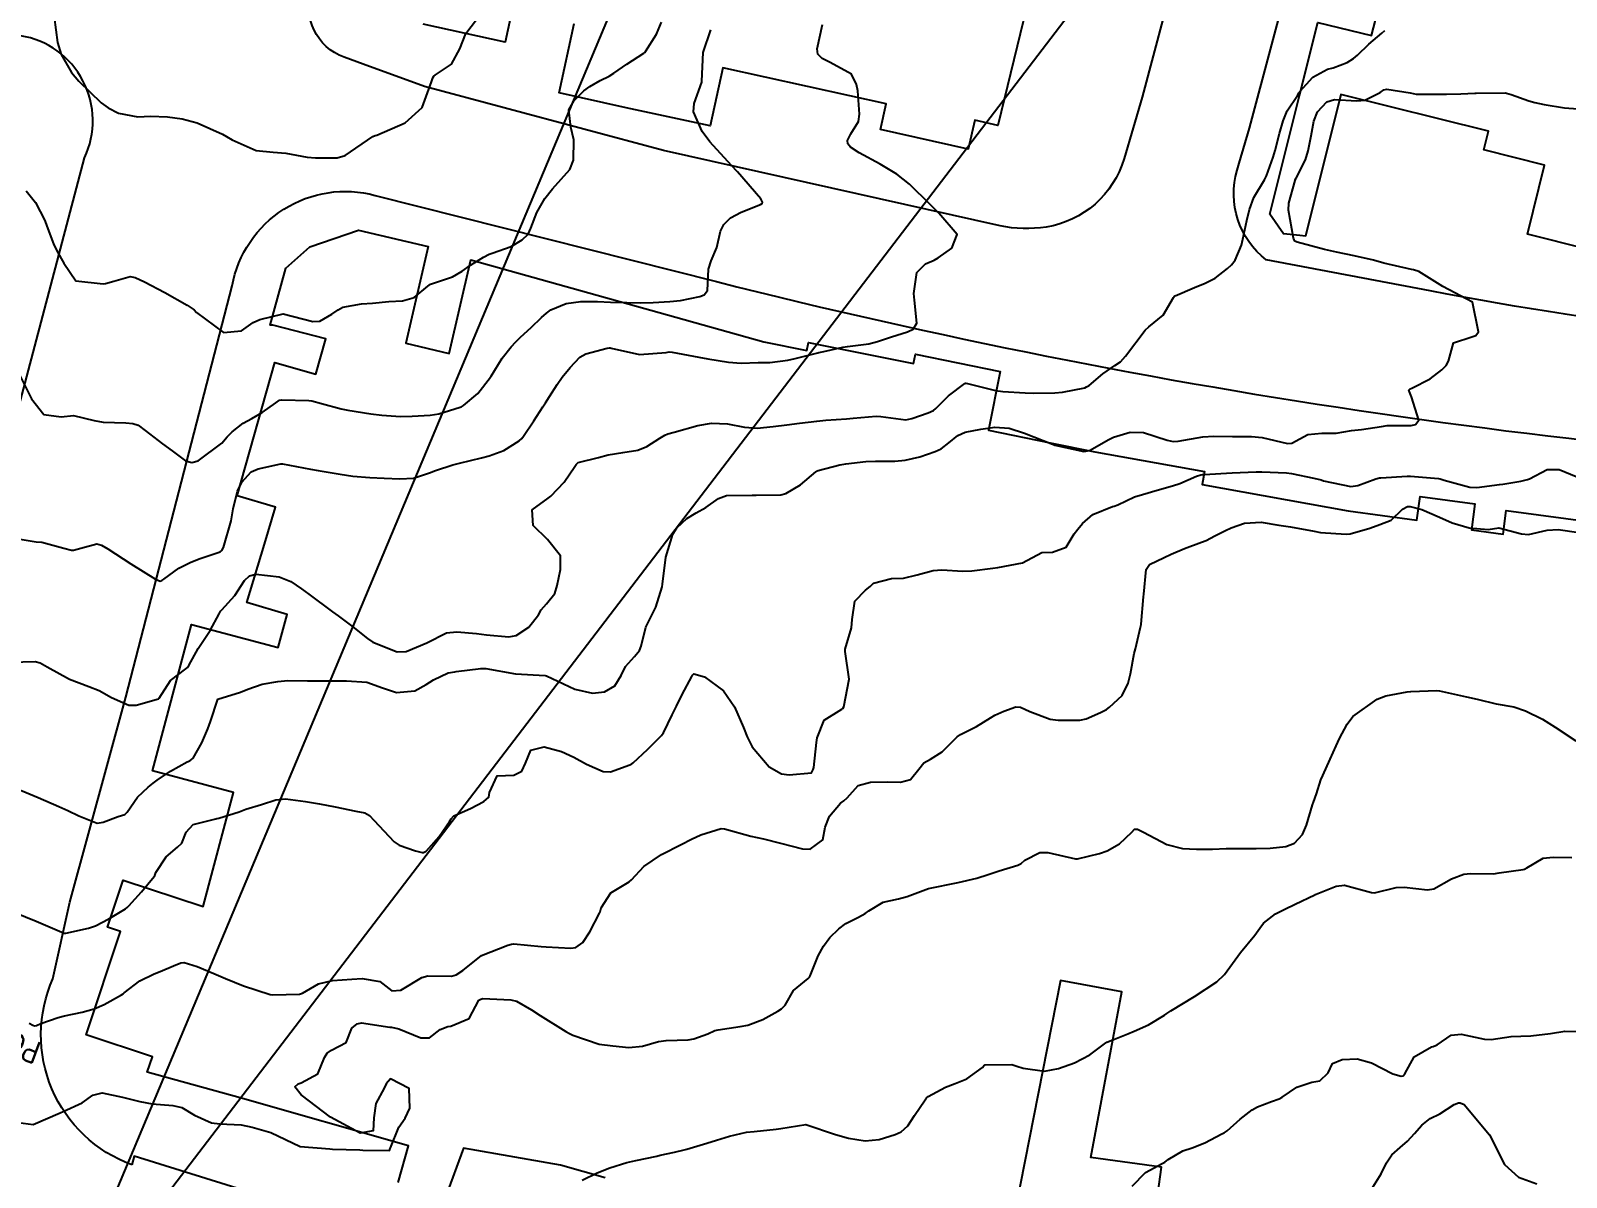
# Model space of a CAD drawing. Header units: metres. Extents: x 286371 to 293043, y 7462578 to 7466404.
# Drawn here: x 290731.7 to 290835, y 7463455.1 to 7463532.2 of the extents above; entities that cross this region are included whole.
import ezdxf

# ---------------------------------------------------------------- set-up
doc = ezdxf.new("R2010")
doc.units = ezdxf.units.M
doc.header["$MEASUREMENT"] = 0
doc.linetypes.add('CONTINUO', pattern=[0])
for name, color, linetype in [('Curvas de Nivel 1m', 11, 'Continuous'), ('Curvas de Nivel 5m', 15, 'Continuous'), ('Edificações', 30, 'Continuous'), ('TEXTO', 45, 'Continuous'), ('Vias primárias', 230, 'Continuous')]:
    doc.layers.add(name, color=color, linetype=linetype)
doc.styles.add('ROMANS', font='romans', dxfattribs={"height": 0.2})

msp = doc.modelspace()

# ---------------------------------------------------------------- linework, layer by layer
at = {"layer": 'Curvas de Nivel 1m', "flags": 128}
for points, elevation in [([(290733.27, 7463533.11), (290733.48, 7463531.4), (290733.74, 7463530.6), (290734.43, 7463529.38), (290734.92, 7463528.8), (290736.43, 7463527.35), (290736.89, 7463527), (290737.58, 7463526.64), (290738.88, 7463526.41), (290739.74, 7463526.44), (290740.88, 7463526.4), (290741.88, 7463526.27), (290742.88, 7463526), (290744.59, 7463525.23), (290744.86, 7463525.07), (290745.23, 7463524.85), (290746.85, 7463524.13), (290748, 7463524.03), (290748.85, 7463523.96), (290750.29, 7463523.69), (290750.84, 7463523.65), (290752.31, 7463523.64), (290752.84, 7463523.8), (290754.71, 7463525.08), (290754.87, 7463525.15), (290754.97, 7463525.18), (290756.88, 7463525.99), (290758.03, 7463527.03), (290758.66, 7463528.75), (290758.74, 7463529.02), (290758.8, 7463529.14), (290758.93, 7463529.24), (290760, 7463529.94), (290760.56, 7463530.99), (290760.97, 7463532.02), (290761.68, 7463532.96)], 701), ([(290730.44, 7463498.07), (290732.05, 7463497.81), (290732.44, 7463497.79), (290733.92, 7463497.39), (290734.43, 7463497.26), (290734.57, 7463497.25), (290735.06, 7463497.38), (290736.13, 7463497.67), (290736.44, 7463497.59), (290736.87, 7463497.35), (290738.42, 7463496.34), (290740.08, 7463495.3), (290740.4, 7463495.17), (290740.5, 7463495.2), (290740.63, 7463495.29), (290741.66, 7463496.03), (290742.42, 7463496.41), (290743.02, 7463496.66), (290744.43, 7463497.15), (290744.55, 7463497.23), (290744.65, 7463497.44), (290745.16, 7463499.22), (290745.3, 7463500.04), (290745.6, 7463501.21), (290745.88, 7463501.83), (290746.51, 7463502.53), (290746.98, 7463502.72), (290748.52, 7463503.06), (290748.62, 7463503.07), (290750.52, 7463502.71), (290751.02, 7463502.62), (290752.51, 7463502.36), (290753.36, 7463502.24), (290754.51, 7463502.14), (290755.47, 7463502.1), (290756.51, 7463502.05), (290757.44, 7463502.1), (290758.52, 7463502.46), (290758.91, 7463502.62), (290760.09, 7463502.99), (290760.44, 7463503.08), (290760.53, 7463503.1), (290762.02, 7463503.47), (290762.53, 7463503.6), (290763.52, 7463503.95), (290764.55, 7463504.6), (290764.72, 7463504.76), (290764.84, 7463504.92), (290765.53, 7463505.95), (290766.15, 7463506.9), (290766.32, 7463507.16), (290766.59, 7463507.59), (290767.11, 7463508.39), (290767.44, 7463508.88), (290767.97, 7463509.53), (290768.63, 7463510.24), (290769.03, 7463510.47), (290770.47, 7463510.84), (290770.62, 7463510.86), (290770.64, 7463510.86), (290770.67, 7463510.86), (290770.75, 7463510.83), (290772.64, 7463510.42), (290774.43, 7463510.56), (290774.64, 7463510.59), (290774.84, 7463510.57), (290776.64, 7463510.23), (290777.24, 7463510.12), (290778.63, 7463509.89), (290779.48, 7463509.84), (290780.63, 7463509.87), (290781.42, 7463509.88), (290782.63, 7463510.03), (290783.13, 7463510.14), (290784.64, 7463510.52), (290784.72, 7463510.54), (290785.04, 7463510.61), (290786.33, 7463510.91), (290786.65, 7463510.96), (290788.08, 7463511.13), (290788.65, 7463511.28), (290789.6, 7463511.6), (290790.67, 7463511.94), (290791.06, 7463512.12), (290791.3, 7463512.52), (290791.15, 7463514.07), (290791.1, 7463514.52), (290791.31, 7463515.93), (290791.88, 7463516.51), (290792.47, 7463516.76), (290792.74, 7463516.91), (290793.66, 7463517.57), (290794.03, 7463518.48), (290792.79, 7463519.93), (290792.2, 7463520.5), (290790.81, 7463521.87), (290789.96, 7463522.54), (290788.83, 7463523.22), (290787.43, 7463523.99), (290786.85, 7463524.36), (290786.66, 7463524.59), (290786.64, 7463524.81), (290786.86, 7463525.25), (290787.38, 7463526.08), (290787.46, 7463526.58), (290787.33, 7463528.16), (290787.25, 7463528.58), (290786.92, 7463529.27), (290785.47, 7463530.07), (290784.94, 7463530.32), (290784.65, 7463530.62), (290784.6, 7463530.97), (290784.97, 7463532.61)], 704), ([(290730.84, 7463509.23), (290731.74, 7463507.43), (290732.57, 7463506.37), (290733.74, 7463506.23), (290734.57, 7463506.31), (290735.95, 7463505.98), (290736.56, 7463505.86), (290738.09, 7463505.81), (290738.56, 7463505.77), (290738.91, 7463505.67), (290739.38, 7463505.31), (290740.54, 7463504.41), (290741.19, 7463503.94), (290742.1, 7463503.27), (290742.52, 7463503.16), (290742.95, 7463503.26), (290744.54, 7463504.45), (290744.9, 7463504.87), (290745.23, 7463505.21), (290745.97, 7463505.79), (290746.57, 7463506.11), (290747.25, 7463506.51), (290748.17, 7463507.17), (290748.42, 7463507.34), (290748.59, 7463507.37), (290750.4, 7463507.32), (290750.59, 7463507.3), (290751.26, 7463507.12), (290752.58, 7463506.76), (290753.01, 7463506.67), (290754.57, 7463506.43), (290755.3, 7463506.34), (290756.57, 7463506.25), (290757.35, 7463506.26), (290758.57, 7463506.33), (290759.15, 7463506.43), (290760.58, 7463506.87), (290760.66, 7463506.9), (290760.8, 7463506.98), (290761.77, 7463507.8), (290762.61, 7463508.88), (290762.64, 7463508.92), (290762.66, 7463508.95), (290763.41, 7463510.16), (290764, 7463510.93), (290764.32, 7463511.26), (290764.65, 7463511.58), (290765.36, 7463512.22), (290766.06, 7463512.9), (290766.38, 7463513.2), (290766.68, 7463513.41), (290767.71, 7463513.85), (290768.69, 7463513.99), (290769.82, 7463513.97), (290770.69, 7463513.94), (290771.8, 7463513.92), (290772.69, 7463513.89), (290773.56, 7463513.92), (290774.69, 7463513.99), (290775.4, 7463514.05), (290776.7, 7463514.32), (290777, 7463514.43), (290777.22, 7463514.73), (290777.3, 7463516.15), (290777.46, 7463516.72), (290777.85, 7463517.62), (290778.1, 7463518.71), (290778.31, 7463519.17), (290778.78, 7463519.6), (290779.48, 7463520), (290780.79, 7463520.51), (290780.89, 7463520.57), (290780.92, 7463520.67), (290780.8, 7463520.88), (290779.25, 7463522.7), (290778.83, 7463523.14), (290777.38, 7463524.73), (290776.86, 7463525.42), (290776.27, 7463526.74), (290776.33, 7463527.31), (290776.84, 7463528.74), (290776.85, 7463528.8), (290776.94, 7463530.73), (290777.44, 7463532.25)], 703), ([(290731.37, 7463521.43), (290732.01, 7463520.64), (290732.64, 7463519.42), (290732.77, 7463519.04), (290733.22, 7463517.87), (290733.45, 7463517.4), (290733.91, 7463516.57), (290734.71, 7463515.38), (290736.55, 7463515.18), (290736.71, 7463515.19), (290737.27, 7463515.34), (290738.38, 7463515.66), (290738.72, 7463515.59), (290739.35, 7463515.3), (290740.7, 7463514.59), (290742.21, 7463513.74), (290742.68, 7463513.41), (290742.83, 7463513.25), (290744.65, 7463511.9), (290745.86, 7463512), (290746.66, 7463512.56), (290747.09, 7463512.77), (290748.67, 7463513.16), (290750.67, 7463512.64), (290751.14, 7463512.66), (290751.94, 7463513.12), (290752.36, 7463513.42), (290752.68, 7463513.6), (290753.95, 7463513.82), (290754.69, 7463513.87), (290755.78, 7463513.97), (290756.69, 7463514.03), (290757.48, 7463514.24), (290758.41, 7463515.02), (290758.58, 7463515.15), (290758.71, 7463515.2), (290760.06, 7463515.65), (290760.72, 7463516.01), (290761.27, 7463516.43), (290762.14, 7463516.96), (290762.53, 7463517.16), (290762.74, 7463517.24), (290764, 7463517.68), (290764.75, 7463518.14), (290765.16, 7463518.52), (290765.34, 7463518.92), (290765.73, 7463519.96), (290766.28, 7463520.9), (290766.8, 7463521.57), (290767.95, 7463522.87), (290768.21, 7463523.48), (290768.23, 7463524.86), (290768.03, 7463525.7), (290767.89, 7463526.87), (290768.26, 7463527.5), (290768.91, 7463528.15), (290769.31, 7463528.45), (290769.99, 7463528.84), (290770.6, 7463529.15), (290770.92, 7463529.34), (290771.8, 7463529.95), (290772.94, 7463530.68), (290773.01, 7463530.73), (290773.05, 7463530.79), (290773.79, 7463531.96), (290774.13, 7463532.78)], 702), ([(290730.19, 7463481.44), (290732.18, 7463480.6), (290733.57, 7463480), (290734.17, 7463479.73), (290734.91, 7463479.37), (290736.16, 7463478.89), (290736.56, 7463478.95), (290737.57, 7463479.33), (290738.02, 7463479.47), (290738.17, 7463479.63), (290738.86, 7463480.64), (290739.58, 7463481.3), (290739.93, 7463481.57), (290740.2, 7463481.77), (290741.1, 7463482.39), (290742.22, 7463483), (290742.4, 7463483.08), (290742.61, 7463483.26), (290743.19, 7463484.3), (290743.59, 7463485.24), (290743.78, 7463485.72), (290744.28, 7463487.23), (290745.8, 7463487.7), (290746.29, 7463487.91), (290747.26, 7463488.23), (290748.3, 7463488.42), (290748.99, 7463488.48), (290750.3, 7463488.47), (290751.64, 7463488.46), (290752.3, 7463488.46), (290752.93, 7463488.47), (290754.3, 7463488.36), (290755.35, 7463488), (290756.29, 7463487.68), (290757.52, 7463487.79), (290758.3, 7463488.21), (290758.79, 7463488.52), (290759.78, 7463488.99), (290760.22, 7463489.07), (290760.31, 7463489.09), (290761.97, 7463489.3), (290762.31, 7463489.28), (290764.3, 7463488.92), (290766.3, 7463488.83), (290766.39, 7463488.8), (290768.29, 7463487.91), (290769.49, 7463487.64), (290770.29, 7463487.73), (290770.98, 7463488.13), (290771.41, 7463488.82), (290771.7, 7463489.43), (290772.32, 7463490.09), (290772.64, 7463490.49), (290772.75, 7463490.8), (290773.08, 7463492.06), (290773.44, 7463492.79), (290773.74, 7463493.41), (290774.17, 7463494.78), (290774.2, 7463494.97), (290774.42, 7463496.77), (290774.9, 7463498.32), (290775.15, 7463498.76), (290775.83, 7463499.39), (290776.47, 7463499.77), (290777.1, 7463500.12), (290777.96, 7463500.72), (290778.5, 7463500.93), (290780.22, 7463500.95), (290780.49, 7463500.94), (290782.16, 7463500.98), (290782.49, 7463501.06), (290783.49, 7463501.64), (290784.51, 7463502.52), (290784.56, 7463502.57), (290784.67, 7463502.61), (290786.12, 7463502.99), (290786.52, 7463503.06), (290787.88, 7463503.21), (290788.52, 7463503.23), (290789.82, 7463503.24), (290790.53, 7463503.3), (290791.5, 7463503.54), (290792.54, 7463503.89), (290792.95, 7463504.07), (290793.46, 7463504.48), (290794.06, 7463504.97), (290794.56, 7463505.2), (290795.61, 7463505.4), (290796.56, 7463505.52), (290797.53, 7463505.45), (290798.55, 7463505.13), (290800.43, 7463504.38), (290800.54, 7463504.33), (290800.6, 7463504.32), (290802.54, 7463503.9), (290802.92, 7463503.95), (290803.59, 7463504.33), (290804.19, 7463504.68), (290804.55, 7463504.86), (290805.65, 7463505.2), (290806.56, 7463505.16), (290808.16, 7463504.65), (290808.55, 7463504.56), (290808.9, 7463504.59), (290810.55, 7463504.88), (290811.28, 7463504.93), (290812.55, 7463504.9), (290813.83, 7463504.89), (290814.55, 7463504.82), (290816.25, 7463504.43), (290816.55, 7463504.45), (290817.62, 7463505.04), (290818.56, 7463505.13), (290819.52, 7463505.12), (290820.56, 7463505.3), (290821.23, 7463505.38), (290822.57, 7463505.57), (290822.96, 7463505.64), (290824.57, 7463505.64), (290824.87, 7463505.7), (290825.08, 7463506), (290824.6, 7463507.57), (290824.42, 7463508.01), (290824.51, 7463508.1), (290824.61, 7463508.15), (290825.84, 7463508.77), (290826.63, 7463509.39), (290826.92, 7463509.68), (290827.07, 7463509.97), (290827.41, 7463511.21), (290828.66, 7463511.6), (290828.91, 7463511.69), (290829.1, 7463511.94), (290828.69, 7463513.94), (290826.71, 7463514.98), (290825.08, 7463516), (290824.73, 7463516.11), (290824.59, 7463516.14), (290822.73, 7463516.57), (290822.03, 7463516.75), (290820.74, 7463517.05), (290819.54, 7463517.29), (290818.74, 7463517.47), (290816.89, 7463517.98), (290816.75, 7463518.05), (290816.69, 7463518.13), (290816.65, 7463518.23), (290816.31, 7463520.13), (290816.34, 7463520.59), (290816.76, 7463522.13), (290816.77, 7463522.17), (290816.82, 7463522.27), (290817.45, 7463523.51), (290817.64, 7463524.11), (290817.85, 7463525.13), (290818.02, 7463526.11), (290818.27, 7463526.73), (290818.9, 7463527.42), (290819.41, 7463527.58), (290820.91, 7463527.48), (290821.44, 7463527.52), (290822.48, 7463528.04), (290822.74, 7463528.21), (290822.92, 7463528.26), (290824.49, 7463528.01), (290824.91, 7463527.93), (290825, 7463527.92), (290826.9, 7463527.93), (290826.94, 7463527.93), (290827.9, 7463527.96), (290828.86, 7463527.99), (290828.9, 7463527.99), (290828.95, 7463527.99), (290830.91, 7463528.01), (290830.99, 7463528), (290831.3, 7463527.91), (290832.49, 7463527.48), (290832.9, 7463527.36), (290833.52, 7463527.24), (290834.89, 7463527.02), (290835.78, 7463526.95)], 706), ([(290730.62, 7463472.87), (290732.05, 7463472.29), (290733.94, 7463471.48), (290734.04, 7463471.48), (290735.58, 7463471.82), (290736.04, 7463471.97), (290736.95, 7463472.44), (290738.06, 7463473.11), (290738.18, 7463473.2), (290738.29, 7463473.32), (290739.13, 7463474.26), (290740, 7463475.3), (290740.03, 7463475.36), (290740.1, 7463475.56), (290740.79, 7463476.61), (290741.57, 7463477.27), (290741.85, 7463477.55), (290742.14, 7463478.28), (290742.62, 7463478.8), (290744.15, 7463479.18), (290744.2, 7463479.19), (290744.35, 7463479.23), (290745.72, 7463479.65), (290746.16, 7463479.82), (290747.21, 7463480.15), (290748.17, 7463480.45), (290748.82, 7463480.52), (290750.17, 7463480.34), (290751.11, 7463480.19), (290752.17, 7463479.99), (290753.56, 7463479.7), (290754.16, 7463479.58), (290754.49, 7463479.41), (290754.76, 7463479.08), (290756.13, 7463477.62), (290756.48, 7463477.4), (290757.57, 7463477.03), (290758.02, 7463476.92), (290758.12, 7463476.92), (290758.29, 7463477.01), (290759.16, 7463477.98), (290759.86, 7463478.99), (290759.97, 7463479.18), (290760.16, 7463479.38), (290761.27, 7463479.87), (290762.17, 7463480.35), (290762.5, 7463480.63), (290762.56, 7463480.95), (290763.08, 7463482.06), (290764.2, 7463482.12), (290764.73, 7463482.39), (290764.97, 7463482.91), (290765.34, 7463483.8), (290766.23, 7463484.03), (290767.4, 7463483.7), (290768.22, 7463483.33), (290769.09, 7463482.85), (290770.21, 7463482.37), (290770.69, 7463482.34), (290771.99, 7463482.81), (290772.14, 7463482.88), (290772.22, 7463482.94), (290773.18, 7463483.84), (290774.12, 7463484.78), (290774.18, 7463484.84), (290774.25, 7463484.96), (290774.85, 7463486.18), (290775.14, 7463486.76), (290775.51, 7463487.53), (290776.16, 7463488.75), (290776.21, 7463488.84), (290776.31, 7463488.94), (290777.02, 7463488.73), (290778.29, 7463487.79), (290779.03, 7463486.7), (290779.64, 7463485.31), (290779.9, 7463484.69), (290780.23, 7463484.01), (290781.37, 7463482.67), (290782.21, 7463482.21), (290782.71, 7463482.14), (290784.21, 7463482.26), (290784.34, 7463482.49), (290784.37, 7463482.62), (290784.55, 7463484.31), (290784.59, 7463484.62), (290785.07, 7463485.81), (290786.27, 7463486.55), (290786.33, 7463486.59), (290786.4, 7463486.71), (290786.75, 7463488.58), (290786.48, 7463490.43), (290786.48, 7463490.58), (290786.91, 7463492.02), (290786.96, 7463492.58), (290787.14, 7463493.81), (290787.85, 7463494.56), (290788.16, 7463494.8), (290788.4, 7463495.03), (290789.6, 7463495.34), (290790.41, 7463495.37), (290791.33, 7463495.59), (290792.41, 7463495.88), (290792.99, 7463495.92), (290794.41, 7463495.84), (290795.01, 7463495.86), (290796.42, 7463496.04), (290796.76, 7463496.09), (290798.42, 7463496.4), (290799.72, 7463497.1), (290800.44, 7463497.12), (290801.35, 7463497.45), (290801.89, 7463498.35), (290802.14, 7463498.67), (290802.46, 7463499.05), (290803.15, 7463499.66), (290804.48, 7463500.18), (290804.59, 7463500.21), (290804.82, 7463500.31), (290805.96, 7463500.83), (290806.49, 7463501), (290807.48, 7463501.29), (290808.5, 7463501.57), (290809.01, 7463501.74), (290810.12, 7463502.23), (290810.41, 7463502.33), (290810.52, 7463502.34), (290810.65, 7463502.35), (290812.52, 7463502.45), (290814.15, 7463502.53), (290814.52, 7463502.53), (290816.19, 7463502.45), (290816.52, 7463502.41), (290818.02, 7463502.1), (290818.51, 7463501.98), (290818.68, 7463501.92), (290820.51, 7463501.53), (290820.97, 7463501.6), (290822.19, 7463502.04), (290822.44, 7463502.11), (290822.52, 7463502.12), (290824.29, 7463502.24), (290824.52, 7463502.24), (290826.41, 7463502.08), (290826.52, 7463502.06), (290826.78, 7463501.97), (290828.51, 7463501.48), (290828.98, 7463501.46), (290830.51, 7463501.66), (290830.74, 7463501.69), (290831.95, 7463501.89), (290832.4, 7463502.01), (290832.52, 7463502.06), (290833.72, 7463502.67), (290834.53, 7463502.68), (290836.44, 7463501.9)], 707), ([(290731.57, 7463465.42), (290731.82, 7463465.29), (290731.94, 7463465.26), (290732.07, 7463465.28), (290732.37, 7463465.41), (290733.52, 7463465.82), (290733.95, 7463465.92), (290735.15, 7463466.17), (290735.96, 7463466.4), (290736.62, 7463466.69), (290737.8, 7463467.33), (290737.9, 7463467.4), (290737.98, 7463467.46), (290739.03, 7463468.27), (290740, 7463468.75), (290740.39, 7463468.9), (290741.28, 7463469.28), (290741.78, 7463469.49), (290742.01, 7463469.52), (290742.88, 7463469.25), (290744, 7463468.78), (290744.78, 7463468.44), (290745.99, 7463467.95), (290747.8, 7463467.35), (290747.98, 7463467.33), (290749.76, 7463467.37), (290749.98, 7463467.45), (290751.05, 7463468.07), (290751.99, 7463468.31), (290753.29, 7463468.39), (290753.99, 7463468.44), (290755.17, 7463468.24), (290755.98, 7463467.6), (290756.58, 7463467.64), (290758, 7463468.51), (290758.4, 7463468.62), (290760, 7463468.6), (290760.31, 7463468.68), (290760.76, 7463468.98), (290762.02, 7463469.98), (290763.79, 7463470.68), (290764.03, 7463470.75), (290764.19, 7463470.77), (290766.03, 7463470.59), (290766.36, 7463470.56), (290768.03, 7463470.47), (290768.37, 7463470.52), (290768.83, 7463470.85), (290769.31, 7463471.58), (290769.96, 7463472.84), (290769.99, 7463472.91), (290770.07, 7463473.18), (290770.72, 7463474.19), (290771.72, 7463474.81), (290771.96, 7463474.94), (290772.1, 7463475.07), (290772.93, 7463475.98), (290774.12, 7463476.77), (290775.45, 7463477.44), (290776.14, 7463477.81), (290776.78, 7463478.1), (290778.15, 7463478.52), (290778.36, 7463478.5), (290780.14, 7463478.02), (290781, 7463477.82), (290782.14, 7463477.53), (290783.61, 7463477.15), (290784.13, 7463477.14), (290784.98, 7463477.77), (290785.15, 7463478.61), (290785.42, 7463479.35), (290786.18, 7463480.23), (290786.39, 7463480.39), (290786.62, 7463480.59), (290787.35, 7463481.42), (290788.2, 7463481.64), (290789.32, 7463481.66), (290790.2, 7463481.64), (290790.89, 7463481.83), (290791.44, 7463482.51), (290791.78, 7463482.94), (290792.22, 7463483.2), (290793.02, 7463483.69), (290793.8, 7463484.47), (290794.02, 7463484.7), (290794.25, 7463484.86), (290795.32, 7463485.38), (290796.27, 7463485.96), (290796.56, 7463486.14), (290797.17, 7463486.42), (290797.97, 7463486.72), (290798.28, 7463486.69), (290798.91, 7463486.39), (290800.27, 7463485.88), (290800.82, 7463485.82), (290802.27, 7463485.82), (290802.71, 7463485.9), (290803.66, 7463486.32), (290804.06, 7463486.54), (290804.28, 7463486.69), (290805.12, 7463487.48), (290805.53, 7463488.3), (290805.68, 7463488.93), (290805.94, 7463490.29), (290806.02, 7463490.61), (290806.36, 7463492.06), (290806.4, 7463492.24), (290806.41, 7463492.28), (290806.56, 7463494.11), (290806.57, 7463494.28), (290806.74, 7463495.96), (290806.97, 7463496.28), (290807.94, 7463496.75), (290808.43, 7463496.98), (290809.32, 7463497.36), (290810.45, 7463497.78), (290810.77, 7463497.9), (290811.35, 7463498.21), (290812.08, 7463498.58), (290812.46, 7463498.75), (290813.36, 7463499.07), (290814.47, 7463499.13), (290815.67, 7463498.93), (290816.46, 7463498.83), (290818.04, 7463498.52), (290818.46, 7463498.44), (290820.19, 7463498.33), (290820.46, 7463498.36), (290821.78, 7463498.73), (290822.47, 7463498.98), (290823.22, 7463499.28), (290823.98, 7463500.01), (290824.32, 7463500.18), (290824.49, 7463500.18), (290825.28, 7463499.99), (290826.48, 7463499.46), (290827.33, 7463499.1), (290828.47, 7463498.75), (290829.74, 7463498.65), (290830.47, 7463498.76), (290831.99, 7463498.36), (290832.46, 7463498.31), (290833.72, 7463498.6), (290834.46, 7463498.64), (290835.86, 7463498.43)], 708), ([(290730.5, 7463458.79), (290731.84, 7463458.62), (290733.66, 7463459.39), (290733.86, 7463459.48), (290735.15, 7463460.08), (290735.87, 7463460.59), (290736.48, 7463460.74), (290737.87, 7463460.44), (290739.02, 7463460.16), (290739.86, 7463460), (290741.25, 7463459.89), (290741.86, 7463459.76), (290742.7, 7463459.25), (290743.85, 7463458.72), (290744.41, 7463458.66), (290745.84, 7463458.6), (290746.59, 7463458.44), (290747.84, 7463458.07), (290749.82, 7463457.14), (290751.82, 7463456.97), (290751.98, 7463456.95), (290753.82, 7463456.9), (290754.02, 7463456.89), (290755.82, 7463456.87), (290755.87, 7463457), (290755.89, 7463457.05), (290756.45, 7463458.44), (290756.89, 7463459.04), (290757.2, 7463459.7), (290757.14, 7463461.04), (290755.89, 7463461.68), (290755.6, 7463461.34), (290755.46, 7463461.06), (290754.91, 7463460.02), (290754.76, 7463459.07), (290754.73, 7463458.18), (290753.84, 7463458.02), (290751.85, 7463459.11), (290749.88, 7463460.6), (290749.45, 7463461.15), (290749.69, 7463461.35), (290749.89, 7463461.42), (290751, 7463462.02), (290751.45, 7463463.12), (290751.64, 7463463.4), (290751.92, 7463463.61), (290752.91, 7463464.12), (290753.3, 7463465.09), (290753.65, 7463465.39), (290753.95, 7463465.45), (290755.84, 7463465.17), (290755.95, 7463465.15), (290756.45, 7463465.05), (290757.94, 7463464.44), (290758.51, 7463464.44), (290759.24, 7463465.01), (290759.74, 7463465.2), (290759.95, 7463465.23), (290761.18, 7463465.75), (290761.84, 7463466.97), (290761.92, 7463467.02), (290761.98, 7463467.04), (290762.1, 7463467.09), (290763.98, 7463467), (290764.38, 7463466.92), (290765.39, 7463466.33), (290765.96, 7463465.94), (290767.68, 7463464.87), (290767.94, 7463464.74), (290768.17, 7463464.63), (290769.93, 7463464.02), (290770.85, 7463463.9), (290771.93, 7463463.79), (290772.84, 7463463.88), (290773.93, 7463464.2), (290774.43, 7463464.27), (290775.93, 7463464.3), (290776.3, 7463464.37), (290777.24, 7463464.72), (290777.72, 7463464.93), (290777.94, 7463464.99), (290779.43, 7463465.2), (290779.94, 7463465.3), (290780.94, 7463465.67), (290781.96, 7463466.24), (290782.21, 7463466.4), (290782.45, 7463466.65), (290783, 7463467.62), (290783.99, 7463468.44), (290784.09, 7463468.53), (290784.14, 7463468.62), (290784.67, 7463469.96), (290785.02, 7463470.61), (290785.45, 7463471.19), (290786.05, 7463471.78), (290786.52, 7463472.13), (290787.39, 7463472.57), (290787.83, 7463472.81), (290788.07, 7463472.99), (290789.05, 7463473.58), (290790.08, 7463473.8), (290790.65, 7463473.95), (290792.09, 7463474.5), (290794.09, 7463474.9), (290795.35, 7463475.19), (290796.1, 7463475.44), (290796.84, 7463475.68), (290798.11, 7463476.05), (290798.33, 7463476.18), (290798.57, 7463476.4), (290799.59, 7463476.92), (290800.12, 7463476.92), (290801.98, 7463476.49), (290802.12, 7463476.48), (290803.6, 7463476.84), (290804.12, 7463477.03), (290804.95, 7463477.49), (290805.78, 7463478.29), (290805.96, 7463478.47), (290806.15, 7463478.49), (290806.56, 7463478.28), (290808.13, 7463477.44), (290809.18, 7463477.19), (290810.13, 7463477.13), (290811.21, 7463477.13), (290812.13, 7463477.17), (290813.12, 7463477.19), (290814.13, 7463477.17), (290815.07, 7463477.21), (290816.13, 7463477.32), (290816.71, 7463477.55), (290817.26, 7463478.12), (290817.53, 7463478.74), (290817.93, 7463480.11), (290817.99, 7463480.3), (290818.19, 7463480.86), (290818.5, 7463481.8), (290818.62, 7463482.1), (290819.12, 7463483.19), (290819.53, 7463484.09), (290819.75, 7463484.57), (290820.26, 7463485.55), (290820.64, 7463486.07), (290822.28, 7463487.23), (290822.86, 7463487.45), (290824.29, 7463487.71), (290824.54, 7463487.75), (290826.29, 7463487.81), (290826.47, 7463487.79), (290828.29, 7463487.38), (290829, 7463487.22), (290830.28, 7463486.92), (290831.48, 7463486.7), (290832.27, 7463486.45), (290833.4, 7463485.87), (290834.26, 7463485.34), (290835.65, 7463484.43)], 709), ([(290805.79, 7463454.47), (290806.69, 7463455.38), (290807.81, 7463455.98), (290807.99, 7463456.07), (290808.22, 7463456.25), (290809.21, 7463456.85), (290809.83, 7463457.05), (290810.68, 7463457.37), (290811.84, 7463457.98), (290811.98, 7463458.05), (290812.18, 7463458.19), (290813.07, 7463458.96), (290813.87, 7463459.59), (290814.23, 7463459.79), (290815.17, 7463460.15), (290815.68, 7463460.33), (290815.88, 7463460.44), (290816.88, 7463461.13), (290817.89, 7463461.46), (290818.43, 7463461.56), (290818.98, 7463462.09), (290819.28, 7463462.71), (290819.92, 7463462.99), (290820.94, 7463463.04), (290821.91, 7463462.76), (290823.34, 7463462.02), (290823.9, 7463461.86), (290824.02, 7463461.89), (290824.14, 7463462.01), (290824.76, 7463463.17), (290825.93, 7463463.83), (290826.05, 7463463.86), (290826.32, 7463463.98), (290827.27, 7463464.63), (290827.94, 7463464.68), (290829.51, 7463464.36), (290829.94, 7463464.34), (290831.3, 7463464.54), (290831.94, 7463464.56), (290832.63, 7463464.57), (290833.94, 7463464.73), (290834.9, 7463464.89), (290835.94, 7463464.86)], 711), ([(290821.77, 7463454.04), (290822.54, 7463455.29), (290822.91, 7463456.03), (290823.27, 7463456.56), (290823.82, 7463457.07), (290824.33, 7463457.5), (290824.79, 7463458), (290825.28, 7463458.56), (290825.85, 7463459.01), (290826.5, 7463459.32), (290827.47, 7463459.96), (290827.75, 7463460.07), (290827.87, 7463460.07), (290828.14, 7463459.95), (290829.83, 7463457.92), (290830.85, 7463455.91), (290831.79, 7463455.07), (290833.03, 7463454.63)], 712)]:
    msp.add_lwpolyline(points, dxfattribs=dict(at, elevation=elevation))
at = {"layer": 'Curvas de Nivel 5m', "flags": 128}
for points, elevation in [([(290730.32, 7463489.71), (290731.99, 7463489.75), (290732.32, 7463489.66), (290732.79, 7463489.41), (290734.3, 7463488.57), (290735.59, 7463488.07), (290736.29, 7463487.8), (290737.13, 7463487.34), (290738.28, 7463486.82), (290738.78, 7463486.82), (290740.28, 7463487.25), (290740.31, 7463487.27), (290740.32, 7463487.29), (290741.09, 7463488.49), (290742.12, 7463489.27), (290742.23, 7463489.35), (290742.32, 7463489.5), (290742.95, 7463490.64), (290743.35, 7463491.25), (290743.75, 7463491.85), (290744.37, 7463492.96), (290744.46, 7463493.14), (290744.54, 7463493.23), (290745.42, 7463494.19), (290746.06, 7463495.21), (290746.41, 7463495.52), (290746.84, 7463495.63), (290748.41, 7463495.45), (290749.18, 7463495.15), (290749.9, 7463494.65), (290750.39, 7463494.29), (290752, 7463493.11), (290752.37, 7463492.83), (290753.35, 7463492.1), (290754.35, 7463491.31), (290754.71, 7463491.07), (290756.33, 7463490.41), (290756.94, 7463490.43), (290758.34, 7463491.01), (290759.67, 7463491.68), (290760.36, 7463491.76), (290761.68, 7463491.64), (290762.35, 7463491.56), (290763.85, 7463491.43), (290764.35, 7463491.5), (290765.21, 7463492.06), (290765.85, 7463492.9), (290766.03, 7463493.24), (290766.38, 7463493.63), (290766.94, 7463494.34), (290767.11, 7463494.88), (290767.34, 7463495.96), (290767.32, 7463496.88), (290766.45, 7463497.97), (290765.5, 7463498.91), (290765.42, 7463499.97), (290766.49, 7463500.75), (290766.58, 7463500.81), (290766.68, 7463500.89), (290767.57, 7463501.82), (290768.3, 7463502.87), (290768.38, 7463503.01), (290768.53, 7463503.14), (290769.89, 7463503.49), (290770.54, 7463503.66), (290771.53, 7463503.83), (290772.54, 7463503.97), (290773.13, 7463504.22), (290774.02, 7463504.78), (290774.34, 7463504.99), (290774.56, 7463505.08), (290774.98, 7463505.19), (290776.57, 7463505.64), (290777.5, 7463505.79), (290778.57, 7463505.74), (290779.72, 7463505.53), (290780.57, 7463505.46), (290781.65, 7463505.58), (290782.57, 7463505.68), (290783.42, 7463505.79), (290784.57, 7463505.94), (290785.19, 7463505.99), (290786.57, 7463506.09), (290787.03, 7463506.13), (290788.58, 7463506.26), (290788.89, 7463506.24), (290790.57, 7463506.02), (290790.98, 7463506.1), (290792.08, 7463506.5), (290792.43, 7463506.65), (290792.58, 7463506.78), (290793.43, 7463507.64), (290794.54, 7463508.47), (290794.58, 7463508.49), (290794.6, 7463508.49), (290794.71, 7463508.46), (290796.6, 7463508), (290797.1, 7463507.92), (290798.6, 7463507.83), (290799.17, 7463507.82), (290800.6, 7463507.84), (290801.1, 7463507.87), (290802.6, 7463508.18), (290802.72, 7463508.23), (290802.9, 7463508.34), (290803.83, 7463509.12), (290804.62, 7463509.67), (290805.01, 7463509.93), (290805.35, 7463510.3), (290806.66, 7463512.06), (290806.91, 7463512.27), (290807.88, 7463513.05), (290808.58, 7463514.25), (290808.62, 7463514.32), (290808.7, 7463514.36), (290810, 7463514.93), (290810.71, 7463515.22), (290811.38, 7463515.54), (290812.21, 7463516.19), (290812.47, 7463516.45), (290812.73, 7463516.77), (290813.16, 7463517.77), (290813.24, 7463518.18), (290813.5, 7463519.44), (290813.69, 7463520.17), (290813.99, 7463520.97), (290814.7, 7463522.16), (290814.83, 7463522.43), (290815.29, 7463523.7), (290815.42, 7463524.15), (290815.72, 7463525.29), (290815.95, 7463526.14), (290816.22, 7463526.81), (290816.91, 7463527.84), (290817.02, 7463528.02), (290817.09, 7463528.12), (290817.96, 7463529.08), (290818.94, 7463529.6), (290819.32, 7463529.71), (290820.26, 7463530.07), (290820.68, 7463530.33), (290820.95, 7463530.55), (290821.73, 7463531.29), (290822.59, 7463532.04), (290822.79, 7463532.22)], 705), ([(290768.78, 7463454.86), (290769.79, 7463455.36), (290770.66, 7463455.69), (290771.8, 7463456.05), (290772.4, 7463456.2), (290773.81, 7463456.49), (290774.04, 7463456.54), (290775.01, 7463456.76), (290775.65, 7463456.91), (290775.82, 7463456.95), (290777.18, 7463457.36), (290777.83, 7463457.56), (290778.71, 7463457.82), (290779.84, 7463458.09), (290780.36, 7463458.15), (290781.84, 7463458.29), (290782.15, 7463458.34), (290783.84, 7463458.62), (290785.83, 7463457.94), (290786.72, 7463457.69), (290787.83, 7463457.52), (290788.78, 7463457.6), (290789.84, 7463457.94), (290790.25, 7463458.12), (290790.7, 7463458.52), (290791.16, 7463459.21), (290791.87, 7463460.28), (290791.96, 7463460.41), (290792.08, 7463460.5), (290793.24, 7463461.12), (290793.89, 7463461.38), (290794.68, 7463461.68), (290795.73, 7463462.45), (290795.81, 7463462.55), (290795.91, 7463462.63), (290797.69, 7463462.64), (290797.91, 7463462.59), (290798.03, 7463462.54), (290798.46, 7463462.41), (290799.9, 7463462.21), (290800.83, 7463462.37), (290801.91, 7463462.76), (290802.95, 7463463.3), (290803.93, 7463464.04), (290804.1, 7463464.14), (290804.5, 7463464.31), (290805.51, 7463464.72), (290805.94, 7463464.88), (290806.9, 7463465.32), (290807.96, 7463465.97), (290808.13, 7463466.08), (290808.4, 7463466.25), (290809.98, 7463467.22), (290811.49, 7463468.2), (290812, 7463468.7), (290813.09, 7463470.18), (290814.04, 7463471.36), (290814.39, 7463471.82), (290814.64, 7463472.16), (290815.43, 7463472.78), (290816.07, 7463473.1), (290816.76, 7463473.43), (290818.08, 7463474.06), (290818.11, 7463474.08), (290818.18, 7463474.1), (290819.53, 7463474.64), (290820.09, 7463474.71), (290821.91, 7463474.23), (290822.09, 7463474.2), (290823.56, 7463474.55), (290824.09, 7463474.57), (290825.67, 7463474.41), (290826.09, 7463474.47), (290827.29, 7463475.15), (290828.11, 7463475.45), (290828.55, 7463475.49), (290830.11, 7463475.47), (290830.48, 7463475.54), (290832.11, 7463475.77), (290832.2, 7463475.8), (290832.34, 7463475.88), (290833.46, 7463476.53), (290834.13, 7463476.59), (290835.39, 7463476.57)], 710)]:
    msp.add_lwpolyline(points, dxfattribs=dict(at, elevation=elevation))
at = {"layer": 'Edificações'}
for points in [[(290836.41, 7463517.51), (290832.39, 7463518.51), (290833.55, 7463523.16), (290829.46, 7463524.18), (290829.77, 7463525.43), (290819.84, 7463527.91), (290817.46, 7463518.37), (290817.08, 7463518.41), (290815.98, 7463518.53), (290815.06, 7463519.85), (290815.58, 7463521.93), (290817.06, 7463527.84), (290818.29, 7463532.76), (290821.9, 7463531.87), (290824.51, 7463541.88)], [(290798.91, 7463534.67), (290796.76, 7463525.81), (290795.22, 7463526.18), (290794.75, 7463524.24), (290788.86, 7463525.55), (290789.24, 7463527.28), (290786.8, 7463527.82), (290778.26, 7463529.69), (290777.4, 7463525.79), (290771.75, 7463527.02), (290767.23, 7463528.01), (290768.25, 7463532.68)], [(290764.08, 7463533.6), (290763.6, 7463531.43), (290758.09, 7463532.63)], [(290756.41, 7463454.71), (290757.11, 7463457.18), (290745.77, 7463460.4), (290739.53, 7463462.13), (290739.87, 7463463.16), (290735.42, 7463464.64), (290737.72, 7463471.59), (290736.85, 7463471.88), (290737.91, 7463475.06), (290743.28, 7463473.28), (290745.32, 7463480.95), (290739.88, 7463482.4), (290742.5, 7463492.26), (290748.34, 7463490.71), (290748.93, 7463492.92), (290746.22, 7463493.73), (290747.41, 7463497.66), (290748.16, 7463500.15), (290745.58, 7463500.9), (290748.1, 7463509.87), (290750.86, 7463509.09), (290751.54, 7463511.47), (290747.98, 7463512.38), (290747.8, 7463512.38), (290748.84, 7463516.22), (290750.47, 7463517.65), (290753.73, 7463518.78), (290758.43, 7463517.69), (290756.92, 7463511.17), (290759.85, 7463510.49), (290761.3, 7463516.78), (290774.54, 7463513.08), (290781.01, 7463511.27), (290783.9, 7463510.68), (290784.01, 7463511.23), (290789.07, 7463510.21), (290791.09, 7463509.8), (290791.22, 7463510.43), (290796.91, 7463509.28), (290796.12, 7463505.32), (290800.28, 7463504.48), (290803.29, 7463503.87), (290810.66, 7463502.54), (290810.5, 7463501.66), (290820.32, 7463499.9), (290824.96, 7463499.28), (290825.17, 7463500.86), (290828.85, 7463500.37), (290828.62, 7463498.62), (290830.76, 7463498.33), (290830.97, 7463499.92), (290841.16, 7463498.55)], [(290807.02, 7463450.35), (290807.76, 7463455.74), (290803.02, 7463456.39), (290805.1, 7463467.54), (290800.98, 7463468.31), (290797.07, 7463448.5)], [(290770.34, 7463455.03), (290767.32, 7463455.88), (290760.8, 7463457.03), (290759.61, 7463453.8)]]:
    msp.add_lwpolyline(points, dxfattribs=at)
at = {"layer": 'TEXTO', "linetype": 'CONTINUO'}
for points in [[(290733.94, 7463445.77, 0), (290814.65, 7463638.24, 0)], [(290873.82, 7463627.81, 0), (290733.31, 7463444.03, 0)]]:
    msp.add_polyline3d(points, dxfattribs=at)
at = {"layer": 'Vias primárias'}
for points in [[(291074.57, 7463481.45), (291037.5, 7463463.29), (291007.79, 7463448.27, -0.04515), (290990.86, 7463442.24, 0.007427), (290979.28, 7463439.09, -0.078284), (290862.48, 7463424.42, -0.038343), (290811.42, 7463429.96, -0.030043), (290739.94, 7463447.81, -0.052909), (290678.79, 7463474.43), (290665.01, 7463482.25), (290648.74, 7463491.74), (290627.35, 7463505.67), (290613.53, 7463514.77), (290591.53, 7463528.25), (290537.16, 7463563.6), (290523.65, 7463572.27), (290511.35, 7463580.29, -0.082592), (290484.38, 7463602.94, -0.037903), (290461.57, 7463634.12), (290442.85, 7463664.25)], [(290807.95, 7463533.28), (290806.47, 7463527.72), (290805.25, 7463523.59, -0.289202), (290800.01, 7463518.99, -0.091719), (290796.91, 7463519.07), (290774.25, 7463524.14), (290758.19, 7463528.45), (290754.05, 7463529.95), (290752.78, 7463530.41, -0.408151), (290750.59, 7463534.97)]]:
    msp.add_lwpolyline(points, format="xyb", dxfattribs=at)
for points in [[(290481.55, 7463644.97, 0.450919), (290473.76, 7463628.67, 0.004015), (290485.13, 7463612.37, 0.097104), (290506.38, 7463592.15), (290555.6, 7463560.83), (290594.8, 7463535.3), (290648.6, 7463500.09), (290711.88, 7463464.85, 0.132167), (290717.62, 7463465.59, 0.202767), (290721.53, 7463470.84), (290724, 7463480.99), (290725.8, 7463487.68), (290735.3, 7463523.64, 0.49906), (290731, 7463531.86, -0.056355), (290725.84, 7463534.21, -0.043135), (290688.31, 7463562.61, 0.060194), (290679.36, 7463569.19, -0.030002), (290655.1, 7463580.23), (290560.84, 7463638.15, 0.064259), (290526.66, 7463653.51, 0.108588), (290521.79, 7463653.89, 0.039933)], [(290923.53, 7463519.5, -0.119466), (290883.97, 7463509.61, -0.016597), (290862.43, 7463510.16, -0.032123), (290825.85, 7463514.69), (290814.82, 7463516.78, -0.308623), (290812.85, 7463522.82), (290812.99, 7463523.28), (290813.68, 7463525.64), (290819.98, 7463549.19), (290830.97, 7463590.08, -0.014879), (290832.13, 7463593.01, -0.467656), (290836.76, 7463594.66, -0.055391), (290839.67, 7463593.01), (290939.17, 7463538.08, -0.476196), (290940.55, 7463530.41, -0.117238), (290929.98, 7463522.76, 0.041138), (290922.93, 7463519.14)], [(290738.49, 7463455.9, -0.435094), (290733.18, 7463468.42), (290734.32, 7463473.57), (290738.09, 7463487.37), (290745.24, 7463515.04, -0.438608), (290754.86, 7463521.12), (290777.82, 7463515.32, 0.051421), (290867.8, 7463502.19, 0.016376), (290884.72, 7463502.03, 0.129282), (290934.92, 7463516.49, 0.009483), (290944.59, 7463522.51, 0.002339), (290946.95, 7463524.05, -0.265504), (290950.36, 7463524.28, -0.095029), (290952.78, 7463521.04), (290985.34, 7463454.23, -0.208268), (290985.61, 7463451.73, -0.250448), (290981.4, 7463447.59, -0.006936), (290971.69, 7463444.86, -0.020568), (290928.9, 7463435.37, -0.064774), (290861.73, 7463432.16), (290850.83, 7463433.05, -0.047064), (290782.58, 7463444), (290759.65, 7463449.93), (290738.64, 7463456.48)]]:
    msp.add_lwpolyline(points, format="xyb", close=True, dxfattribs=at)

# ---------------------------------------------------------------- texts
at = {"layer": 'TEXTO', "style": 'ROMANS', "width": 0.8}
msp.add_text('Pedestres', height=1.5, rotation=160, dxfattribs=at).set_placement((290732.47, 7463464.09))

doc.saveas('drawing.dxf')
